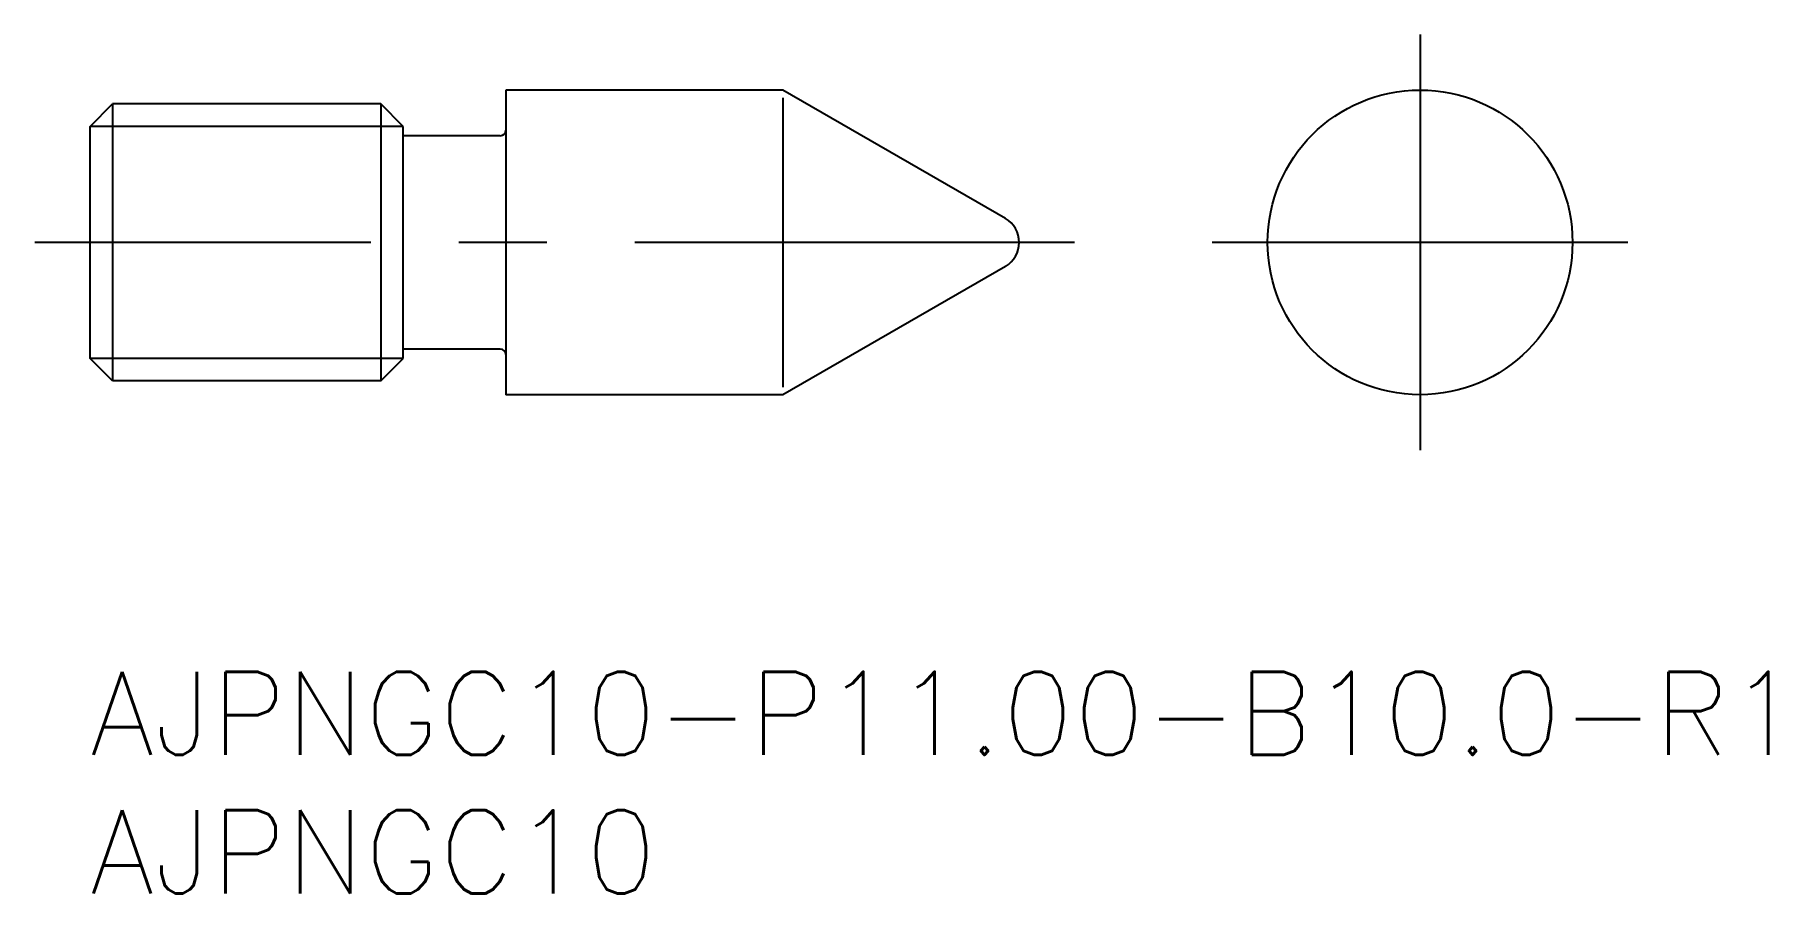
# Model space of a CAD drawing. Extents: x -2 to 60.6, y -8 to 23.
import ezdxf

# ---------------------------------------------------------------- set-up
doc = ezdxf.new("R2010")
doc.units = 0
doc.header["$LTSCALE"] = 0.5
doc.linetypes.add('CENTER', pattern=[50.8, 31.75, -6.35, 6.35, -6.35])
for name, color, linetype in [('MSM_CENTER', 1, 'CENTER'), ('MSM_CONTINUOUS', 7, 'CONTINUOUS'), ('MSM_NARROW', 5, 'CONTINUOUS'), ('MSM_PART_NUMBER', 7, 'CONTINUOUS')]:
    doc.layers.add(name, color=color, linetype=linetype)
doc.styles.get("Standard").update_dxf_attribs({"font": 'txt.shx', "height": 1, "bigfont": 'bigfont.shx'})

# ---------------------------------------------------------------- blocks, each defined once
blk = doc.blocks.new('*U2')
at = {"layer": 'MSM_PART_NUMBER'}
blk.add_text('AJPNGC10-P11.00-B10.0-R1', height=3, dxfattribs=at).set_placement((0, -3))
blk = doc.blocks.new('*U3')
at = {"layer": 'MSM_PART_NUMBER'}
blk.add_text('AJPNGC10', height=3, dxfattribs=at).set_placement((0, -8))

msp = doc.modelspace()

# ---------------------------------------------------------------- linework, layer by layer
at = {"layer": 'MSM_CENTER'}
for p, q in [((47.991, 23), (47.991, 8)), ((35.526, 15.5), (-2, 15.5)), ((55.491, 15.5), (40.491, 15.5))]:
    msp.add_line(p, q, dxfattribs=at)
at = {"layer": 'MSM_CONTINUOUS'}
for p, q in [((25, 21), (15, 21)), ((15, 21), (15, 10)), ((33.026, 16.366), (25, 21)), ((0, 19.688), (0.812, 20.5)), ((10.488, 20.5), (0.812, 20.5)), ((0.812, 20.5), (0.812, 10.5)), ((10.488, 20.5), (10.488, 10.5)), ((11.3, 19.688), (10.488, 20.5)), ((0, 11.312), (0, 19.688)), ((11.3, 11.312), (11.3, 19.688)), ((14.8, 19.35), (11.3, 19.35)), ((33.026, 14.634), (25, 10)), ((0.812, 10.5), (0, 11.312)), ((10.488, 10.5), (11.3, 11.312)), ((14.8, 11.65), (11.3, 11.65)), ((10.488, 10.5), (0.812, 10.5)), ((25, 10), (15, 10))]:
    msp.add_line(p, q, dxfattribs=at)
msp.add_circle((47.991, 15.5), 5.5, dxfattribs=at)
for centre, radius, start, end in [((14.8, 19.55), 0.2, 270, 0), ((32.526, 15.5), 1, 300, 60), ((14.8, 11.45), 0.2, 0, 90)]:
    msp.add_arc(centre, radius, start, end, dxfattribs=at)
at = {"layer": 'MSM_NARROW'}
for p, q in [((25, 20.725), (25, 10.275)), ((11.3, 19.688), (0, 19.688)), ((11.3, 11.312), (0, 11.312))]:
    msp.add_line(p, q, dxfattribs=at)

# ---------------------------------------------------------------- block references
at = {"layer": 'MSM_CONTINUOUS'}
for name in ['*U2', '*U3']:
    msp.add_blockref(name, (0, 0), dxfattribs=at)

doc.saveas('drawing.dxf')
